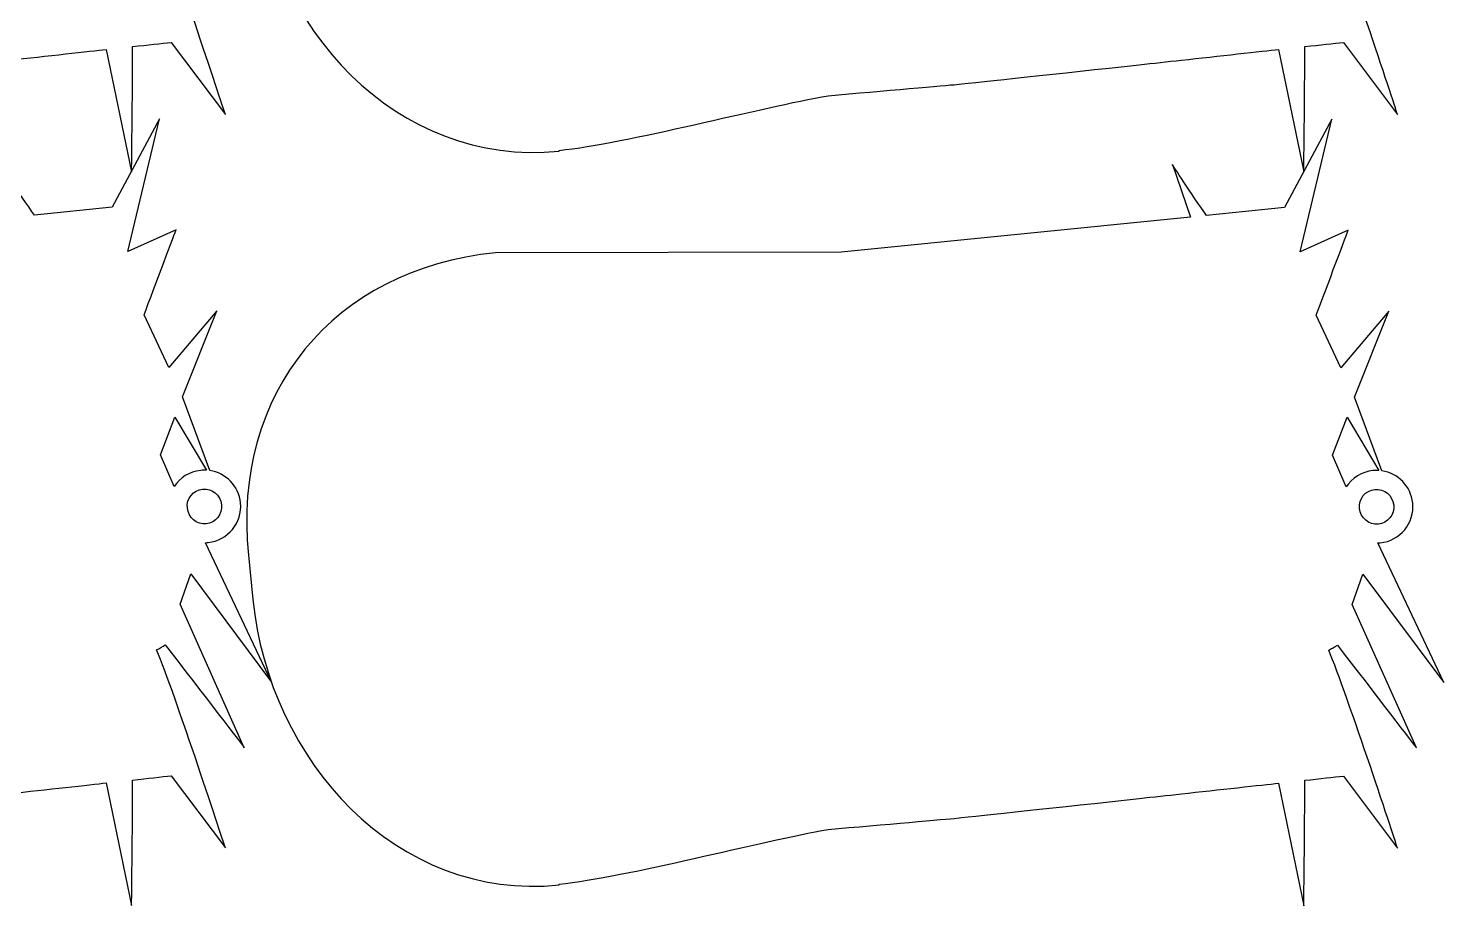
# Model space of a CAD drawing. Extents: x -11 to 3328, y 13 to 1701.
# Drawn here: x 1662 to 2768, y 13 to 699 of the extents above; entities that cross this region are included whole.
import ezdxf

# ---------------------------------------------------------------- set-up
doc = ezdxf.new("R2010")
doc.units = 0
doc.layers.add('H0107_Printing_Least_5', color=7, linetype='CONTINUOUS')

msp = doc.modelspace()

# ---------------------------------------------------------------- linework, layer by layer
at = {"layer": 'H0107_Printing_Least_5', "color": 1}
for points in [[(1773.695956, 687.523383), (1816.015955, 631.088384)], [(2689.979133, 687.523383), (2732.299132, 631.088384)], [(1722.914957, 681.935383), (1742.681956, 586.184385)], [(2639.198134, 681.935383), (2658.965134, 586.184385)], [(1777.438956, 540.841386), (1739.766957, 523.986387), (1764.630956, 627.628384), (1727.604957, 558.564386), (1666.777958, 552.436386)], [(2693.723133, 540.608986), (2656.050134, 523.753987), (2680.914133, 627.395984), (2643.888134, 558.331986), (2583.061135, 552.203986)], [(2076.987148, 602.418385), (2076.988148, 602.418385), (2076.920148, 603.089385)], [(2556.324136, 592.026985), (2570.567136, 550.945986)], [(2570.567136, 550.945986), (2297.289143, 523.414987), (2027.201149, 523.007987), (2027.200149, 523.007987)], [(1803.769955, 352.746391), (1782.426955, 410.32739), (1809.287955, 477.696388), (1771.777956, 433.194389), (1752.496956, 474.597388)], [(2720.053132, 352.513991), (2698.710133, 410.09499), (2725.571132, 477.463988), (2688.061133, 432.961989), (2668.780133, 474.364988)], [(1775.883956, 340.169391), (1765.217956, 365.110391), (1776.573956, 394.60539), (1801.292955, 352.998391)], [(2692.167133, 339.936992), (2681.501133, 364.877991), (2692.857133, 394.37299), (2717.576132, 352.765991)], [(1830.833954, 136.098397), (1780.576955, 248.398394), (1788.905955, 272.086393), (1852.079954, 187.414395), (1800.510955, 296.375393)], [(2747.117131, 135.865997), (2696.860133, 248.165994), (2705.189132, 271.853993), (2768.363131, 187.181995), (2716.794132, 296.142993)], [(1834.006154, 286.527993), (1837.479154, 252.055994)], [(1773.695956, 114.137397), (1816.015955, 57.702399)], [(2689.979133, 113.904997), (2732.299132, 57.469999)], [(1722.914957, 108.549397), (1742.681956, 12.7984)], [(2639.198134, 108.316997), (2658.965134, 12.566)], [(2076.987148, 28.799999), (2076.988148, 28.799999), (2076.920148, 29.470999)]]:
    msp.add_lwpolyline(points, dxfattribs=at)
for points in [[(1801.001955, 311.096392)], [(2717.285132, 310.863992)], [(2530.364137, 96.386998)]]:
    msp.add_lwpolyline(points, close=True, dxfattribs=at)
for points in [[(1837.479154, 825.674379), (1850.268154, 698.722383), (1950.035151, 589.628385), (2076.987148, 602.418385)], [(1816.015955, 631.088384), (1816.015955, 631.088384), (1776.513956, 751.918381), (1762.253956, 785.85838)], [(2732.299132, 631.088384), (2732.299132, 631.088384), (2692.797133, 751.918381), (2678.537133, 785.85838)], [(1743.463956, 684.192383), (1755.589956, 685.526383), (1765.903956, 686.663383), (1773.695956, 687.523383)], [(2659.747134, 684.192383), (2671.873133, 685.526383), (2682.187133, 686.663383), (2689.979133, 687.523383)], [(1647.109959, 673.626383), (1675.417958, 676.728383), (1710.580957, 680.580383), (1722.914957, 681.935383)], [(1742.681956, 586.184385), (1742.681956, 586.184385), (1743.677956, 666.782383), (1743.463956, 684.192383)], [(2563.393136, 673.626383), (2591.701135, 676.728383), (2626.864134, 680.580383), (2639.198134, 681.935383)], [(2658.965134, 586.184385), (2658.965134, 586.184385), (2659.961134, 666.782383), (2659.747134, 684.192383)], [(2387.56114, 654.616384), (2407.25514, 656.600384), (2467.497138, 663.136383), (2530.364137, 670.005383)], [(2530.364137, 670.005383), (2530.376137, 670.006383), (2530.389137, 670.008383), (2530.400137, 670.009383)], [(2530.400137, 670.009383), (2541.381136, 671.209383), (2552.441136, 672.419383), (2563.380136, 673.617383)], [(2563.380136, 673.617383), (2563.384136, 673.619383), (2563.389136, 673.623383), (2563.393136, 673.626383)], [(2287.137143, 645.786384), (2329.931142, 649.577384), (2380.21614, 653.876384), (2387.56114, 654.616384)], [(2076.920148, 603.089385), (2129.449147, 608.359385), (2236.061144, 636.971384), (2287.137143, 645.786384)], [(1666.777958, 552.436386), (1655.018959, 568.645386), (1640.040959, 592.259385), (1640.040959, 592.259385)], [(2583.061135, 552.203986), (2571.302136, 568.412986), (2556.324136, 592.026985), (2556.324136, 592.026985)], [(1752.496956, 474.597388), (1760.106956, 495.098388), (1777.438956, 540.841386), (1777.438956, 540.841386)], [(2668.780133, 474.364988), (2676.390133, 494.865988), (2693.723133, 540.608986), (2693.723133, 540.608986)], [(2027.200149, 523.007987), (1900.248152, 510.217987), (1821.217154, 413.48099), (1834.006154, 286.527993)], [(1796.789955, 352.904391), (1787.909955, 352.009391), (1780.406955, 347.104391), (1775.883956, 340.169391)], [(1801.292955, 352.998391), (1799.813955, 353.084391), (1798.310955, 353.057391), (1796.789955, 352.904391)], [(1827.834954, 327.542392), (1826.505954, 340.739391), (1816.322955, 350.903391), (1803.769955, 352.746391)], [(2713.073132, 352.671991), (2704.193132, 351.776991), (2696.691133, 346.871991), (2692.167133, 339.936992)], [(2717.576132, 352.765991), (2716.097132, 352.851991), (2714.594132, 352.824991), (2713.073132, 352.671991)], [(2744.118131, 327.309992), (2742.789131, 340.506991), (2732.606132, 350.670991), (2720.053132, 352.513991)], [(1786.284955, 323.356392), (1785.527955, 330.869392), (1790.889955, 337.562392), (1798.260955, 338.305392)], [(1798.260955, 338.305392), (1805.631955, 339.047392), (1812.220955, 333.558392), (1812.977955, 326.045392)], [(2702.568132, 323.123992), (2701.811132, 330.636992), (2707.173132, 337.329992), (2714.544132, 338.072992)], [(2714.544132, 338.072992), (2721.915132, 338.814992), (2728.504132, 333.325992), (2729.261132, 325.812992)], [(1801.001955, 311.096392), (1793.630955, 310.353392), (1787.041955, 315.842392), (1786.284955, 323.356392)], [(1812.977955, 326.045392), (1813.734955, 318.531392), (1808.372955, 311.839392), (1801.001955, 311.096392)], [(1802.472955, 296.497393), (1818.048955, 298.066393), (1829.403954, 311.965392), (1827.834954, 327.542392)], [(2717.285132, 310.863992), (2709.914132, 310.120992), (2703.325132, 315.609992), (2702.568132, 323.123992)], [(2729.261132, 325.812992), (2730.018132, 318.298992), (2724.656132, 311.606992), (2717.285132, 310.863992)], [(2718.756132, 296.264993), (2734.332132, 297.833993), (2745.687131, 311.732992), (2744.118131, 327.309992)], [(1800.510955, 296.375393), (1801.161955, 296.396393), (1801.814955, 296.430393), (1802.472955, 296.497393)], [(2716.794132, 296.142993), (2717.445132, 296.163993), (2718.098132, 296.197993), (2718.756132, 296.264993)], [(1837.479154, 252.055994), (1850.268154, 125.103997), (1950.035151, 16.01), (2076.987148, 28.799999)], [(1762.253956, 212.472395), (1764.451956, 213.853395), (1766.720956, 215.162395), (1769.066956, 216.381395)], [(1816.015955, 57.702399), (1816.015955, 57.702399), (1776.513956, 178.532396), (1762.253956, 212.472395)], [(1769.066956, 216.381395), (1797.154955, 180.069395), (1830.833954, 136.098397), (1830.833954, 136.098397)], [(2678.537133, 212.239995), (2680.735133, 213.620995), (2683.004133, 214.929995), (2685.350133, 216.148995)], [(2732.299132, 57.469999), (2732.299132, 57.469999), (2692.797133, 178.299996), (2678.537133, 212.239995)], [(2685.350133, 216.148995), (2713.438132, 179.836996), (2747.117131, 135.865997), (2747.117131, 135.865997)], [(1742.681956, 12.7984), (1742.681956, 12.7984), (1743.677956, 93.396398), (1743.463956, 110.806397)], [(1743.463956, 110.806397), (1755.589956, 112.140397), (1765.903956, 113.277397), (1773.695956, 114.137397)], [(2659.747134, 110.573997), (2671.873133, 111.907997), (2682.187133, 113.044997), (2689.979133, 113.904997)], [(1647.109959, 100.240397), (1675.417958, 103.342397), (1710.580957, 107.194397), (1722.914957, 108.549397)], [(2530.400137, 96.390998), (2541.381136, 97.590998), (2552.441136, 98.800998), (2563.380136, 99.998998)], [(2563.380136, 99.998998), (2563.384136, 100.000997), (2563.389136, 100.004997), (2563.393136, 100.007997)], [(2563.393136, 100.007997), (2591.701135, 103.109997), (2626.864134, 106.961997), (2639.198134, 108.316997)], [(2658.965134, 12.566), (2658.965134, 12.566), (2659.961134, 93.163998), (2659.747134, 110.573997)], [(2387.56114, 80.997998), (2407.25514, 82.981998), (2467.497138, 89.517998), (2530.364137, 96.386998)], [(2530.364137, 96.386998), (2530.376137, 96.387998), (2530.389137, 96.389998), (2530.400137, 96.390998)], [(2287.137143, 72.167998), (2329.931142, 75.958998), (2380.21614, 80.257998), (2387.56114, 80.997998)], [(2076.920148, 29.470999), (2129.449147, 34.740999), (2236.061144, 63.352998), (2287.137143, 72.167998)]]:
    msp.add_open_spline(points, degree=3, dxfattribs=at)

doc.saveas('drawing.dxf')
